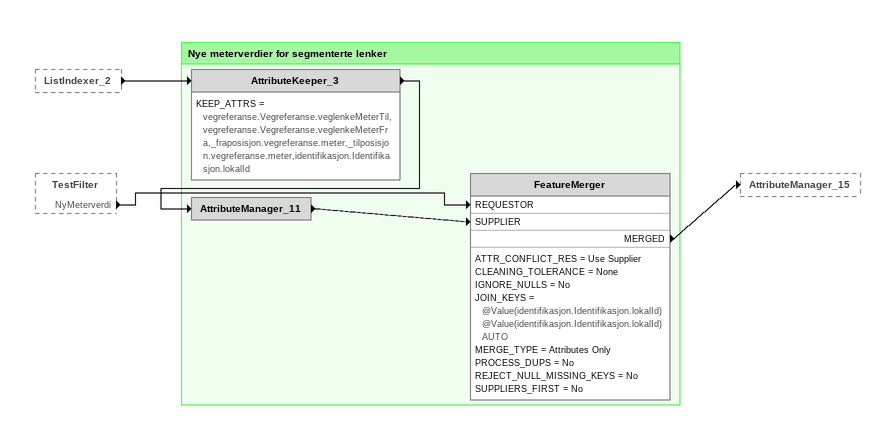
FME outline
ListIndexer_2 [outside]
    -> AttributeKeeper_3
TestFilter [outside]
    NyMeterverdi -> FeatureMerger [REQUESTOR]

Bookmark: Nye meterverdier for segmenterte lenker
AttributeKeeper_3
    KEEP_ATTRS = vegreferanse.Vegreferanse.veglenkeMeterTil,vegreferanse.Vegreferanse.veglenkeMeterFra,_fraposisjon.vegreferanse.meter,_tilposisjon.vegreferanse.meter,identifikasjon.Identifikasjon.lokalId
    -> AttributeManager_11
AttributeManager_11
    -> FeatureMerger [SUPPLIER]
FeatureMerger
    ATTR_CONFLICT_RES = Use Supplier
    CLEANING_TOLERANCE = None
    IGNORE_NULLS = No
    JOIN_KEYS = @Value(identifikasjon.Identifikasjon.lokalId) @Value(identifikasjon.Identifikasjon.lokalId) AUTO
    MERGE_TYPE = Attributes Only
    PROCESS_DUPS = No
    REJECT_NULL_MISSING_KEYS = No
    SUPPLIERS_FIRST = No
    MERGED -> AttributeManager_15
